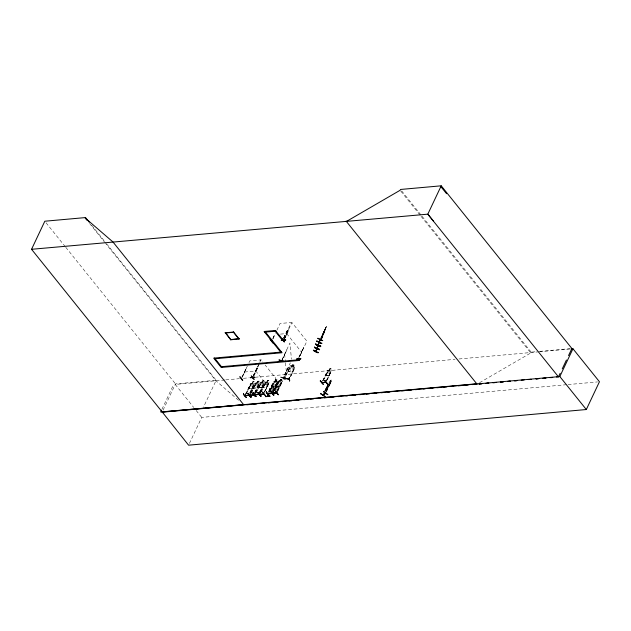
<?xml version="1.0" encoding="UTF-8"?>
<svg xmlns="http://www.w3.org/2000/svg" width="631" height="631" viewBox="0 0 631 631"><rect width="100%" height="100%" fill="white"/><g stroke="black" fill="none" stroke-linecap="round" stroke-linejoin="round"><path stroke-width="0.47" stroke-dasharray="3.15 2.37" d="M288.264 369.679L288.138 371.178L292.043 372.274L293.257 371.075M327.734 385.289L327.655 386.085L329.437 384.145L330.415 381.432M271.693 385.367L271.464 386.74L274.777 386.503L277.553 381.424M282.38 380.99L279.604 386.077L276.26 386.275L278.2 381.274L278.91 380.793L279.872 380.73L278.949 381.234L277.743 383.79L277.932 384.831L279.249 384.736L280.464 383.593L281.899 379.223M276.291 386.306L276.52 384.934M248.646 388.609L248.819 387.284M258.71 386.401L258.481 387.773L258.694 386.448M263.537 385.967L263.308 387.339L266.574 387.048L267.694 385.644L266.542 387.008L263.332 387.253L263.49 385.975M331.007 381.037C332.253 381.534 325.643 390.928 326.787 386.74M326.416 387.915L326.771 386.677M322.062 336.725C319.176 342.286 325.501 328.68 322.228 335.708M324.026 331.22L322.488 334.998L323.033 333.917M321.502 337.845L324.366 330.597M321.676 337.9L321.984 337.064M322.851 334.706L323.167 333.87M323.892 331.89L324.2 331.046M321.715 338.65L322.378 336.725M320.808 339.935C328.617 322.559 320.248 341.418 322.717 335.802M323.727 333.073L324.776 330.392M325.265 329.414L324.973 330.352L325.872 327.386L320.737 338.776M321.771 338.681L321.936 338.042M322.638 336.702L322.914 335.771L322.236 337.309M323.356 334.256L324.082 332.616L323.798 333.554M324.097 332.356L324.287 331.685L323.892 332.608M325.572 328.246L326.306 326.598L326.014 327.536M321.573 338.027L322.149 336.615M324.933 329.784L325.383 328.893L324.421 331.125M324.815 330.281L325.099 329.477M322.646 334.958L323.332 333.42M325.762 327.552L320.564 338.697M321.116 338.902L321.849 337.285M161.93 409.298L173.691 384.413M163.05 410.197L175.481 383.9L216.188 380.256L203.34 407.429M189.41 443.451L201.723 417.406L567.119 384.65M241.815 377.417L246.682 367.518L242.501 376.699M242.012 377.401L247.352 366.027M248.969 362.612L249.781 360.9L261.084 359.883L259.869 362.454M253.315 375.595L257.598 366.532M253.023 376.533L259.302 363.188M259.712 362.336L260.918 359.773L262.717 362.005M253.22 376.518L259.467 363.306M253.701 375.895L258.126 366.824L253.843 375.887M245.27 394.761L250.546 383.648L254.419 382.812L254.711 383.293L250.231 392.679M245.774 394.028L250.602 384.587L245.349 395.7M245.656 394.722L250.602 384.587M272.86 338.366L275.195 333.42M272.955 338.484L275.384 333.405M252.179 383.096L252.771 381.652L254.198 381.566L252.723 385.888L251.509 387.048L250.215 387.158L250.034 386.133L251.241 383.577L252.155 383.056M272.758 339.297L275.092 334.351M249.844 392.711L254.269 384.129L249.923 393.657M249.947 392.837L254.364 384.247M250.617 393.46L255.452 383.191C261.534 380.107 259.759 384.445 256.762 387.836L253.559 388.128M250.72 393.578L256.154 382.701M251.004 393.428L255.445 384.027L250.294 395.258M258.426 382.536L259.112 381.085L257.716 381.211L256.186 383.135L254.979 385.683L255.161 386.716L256.454 386.598L257.669 385.446L259.041 381.132M257.125 382.654L257.716 381.211M254.79 392.269L259.215 383.687L254.869 393.208M254.892 392.387L259.309 383.806M254.774 393.089L259.625 382.812M255.563 393.018L260.437 382.757L264.342 381.968L264.602 382.402L259.814 392.766M255.665 393.137L260.493 383.703L255.239 394.817M255.547 393.839L260.493 383.703M262.07 382.212L262.717 380.848M283.579 338.192L287.862 329.13M283.674 338.311L287.957 329.248M283.769 338.177L288.051 329.114M283.871 338.295L291.341 322.488L280.038 323.498L276.946 330.116M284.06 339.131L291.924 322.496L306.895 341.142L299.425 356.957M284.202 339.123L288.88 329.24L284.455 339.439M284.313 339.446L289.132 329.556M259.333 392.679L263.774 383.277L264.255 383.364L263.774 383.277M259.428 392.797L263.876 383.396M259.712 392.648L264.602 382.402M260.39 392.585L265.265 382.323L269.137 381.495L269.429 381.968L264.547 392.214M260.493 392.703L265.32 383.269L260.067 394.383M260.777 392.553L265.32 383.269M266.897 381.779L267.489 380.335L268.909 380.248L267.441 384.571L266.227 385.722L264.933 385.841L264.752 384.807L265.959 382.26L266.842 381.7M264.16 392.245L268.987 382.812L264.641 392.332M264.255 392.372L269.082 382.93M282.041 359.702L289.905 343.067L291.483 359.276M282.065 359.993L286.892 349.866L282.246 360.041M270.1 388.507L268.356 392.198L273.412 381.723L275.045 381.156L275.715 379.83L277.033 379.744M268.64 392.103L273.468 382.67L268.214 393.783M268.932 391.954L273.468 382.67M268.948 392.261L272.6 384.839L270.518 390.1M269.098 392.253L272.6 384.839M270.368 390.108L275.897 378.419L265.115 364.994M273.097 387.789L273.744 386.417L272.34 386.527L271.724 387.931L270.802 388.444M270.297 390.944L271.504 388.396L272.813 388.294L271.614 390.841M271.748 387.978L272.34 386.527M277.104 379.688L275.637 384.027L274.414 385.17L273.105 385.265L272.915 384.224L275.66 379.752L277.104 379.688L276.457 381.061L277.64 381.44L272.75 391.685M273.68 386.472L272.316 390.794M272.766 390.857L277.198 382.283L272.844 391.804M272.86 390.975L277.285 382.402M272.529 391.867L274.035 387.757L270.092 388.53M273.184 391.764L274.927 388.073L276.52 387.466L275.629 388.018L274.422 390.565L274.611 391.606M272.963 392.403L278.91 380.84M273.468 391.67L278.295 382.244L273.042 393.35M273.357 392.379L278.295 382.244M275.124 390.51L276.331 387.962L277.64 387.86L276.441 390.408M276.552 387.505L277.167 386.093C279.896 385.391 276.954 387.6 279.131 387.765L277.356 391.433M276.575 387.544L277.222 386.172M279.896 380.769L280.519 379.357M277.892 387.442L278.571 385.991M281.931 379.263L281.252 380.588L282.467 381.006L277.577 391.252M277.143 390.36L278.342 387.805L277.861 387.402M284.463 374.924L288.533 366.745L285.054 374.443M284.636 374.98L290.363 362.793M277.19 391.275L282.025 381.85L277.672 391.37M277.285 391.401L282.12 381.968M285.543 375.492L289.992 365.98L290.757 365.633L294.59 366.792L294.993 367.4L290.512 376.881M285.591 376.36L290.031 366.958L289.574 366.832L290.047 367.076L284.794 378.182M291.924 366.051L292.539 364.584L294.204 365.089L293.557 366.453L294.093 367.139L292.887 369.687L291.538 370.547L289.984 370.113L289.668 368.788L290.875 366.24L291.924 366.012L290 366.012M294.125 365.081L293.478 366.485L294.929 367.408L290.505 376.77M298.786 357.461L303.606 347.571L299.575 356.941M298.928 357.454L303.606 347.571M290.047 376.644L294.085 368.094L294.559 368.33L294.085 368.094M320.871 338.09L326.361 326.621M321.045 338.342L325.32 329.437M321.045 338.642L324.989 330.336M321.171 338.729L324.137 332.64M320.816 340.227L322.914 335.771M321.652 338.673L322.969 335.802M322.615 380.943L327.481 370.681M322.709 381.061L327.536 371.627L322.283 382.733M322.993 380.903L327.536 371.627M329.122 370.137L329.705 368.685L331.133 368.599L329.658 372.921L328.443 374.08L327.15 374.199L326.968 373.166L328.175 370.61L329.066 370.05M326.377 380.603L331.204 371.162L326.858 380.69M326.479 380.722L331.307 371.288M326.763 380.564L331.614 370.287L331.314 369.892M324.878 390.747L328.199 383.798M324.381 392.08L327.954 384.602M325.028 390.857L327.86 384.871M324.815 391.78L328.104 384.713M326.929 387.442L325.675 389.224M328.175 384.997L330.202 381.889L328.996 384.445M330.463 381.471L331.109 380.004L328.94 382.733M329.642 382.015L330.234 380.596M327.442 387.174L326.7 387.994M325.628 391.228L326.834 388.672L326.022 389.232M327.15 388.183L327.749 386.787L327.095 388.246L327.678 387.852M326.061 390.928L327.047 388.215M330.518 381.4L331.157 380.036M326.448 391.654L330.896 382.252L326.03 391.756L327.71 387.797L325.17 389.863M325.896 392.403L331.117 381.258M479.576 382.694L530.789 352.958L531.168 352.145L536.019 351.712M321.447 337.822L322.047 336.757M323.38 332.987L323.727 332.34M322.338 335.802L322.686 335.156M251.856 388.365L252.944 386.921L251.856 388.365L248.559 388.617L248.803 387.339M253.717 386.85L253.536 388.215L256.801 387.923L257.921 386.519M258.45 387.734L261.747 387.481L262.867 386.077M328.751 375.319L325.549 375.603L325.762 374.317L325.493 375.65L328.79 375.398L329.91 373.994M274.777 386.503L275.897 385.115M279.557 385.991L280.732 384.681M325.58 389.524L326.274 388.783M288.193 371.115L292.027 372.18L293.202 371.012M250.578 383.68L251.209 383.183M260.461 382.796L261.1 382.299M265.288 382.362L265.896 381.787M328.144 370.176C326.046 371.328 331.606 368.575 331.614 370.287M273.404 381.747L277.325 381.037M327.749 386.787L326.921 387.41M326.921 387.537L327.797 386.819M330.281 380.745L330.81 380.39L330.06 381.203M328.98 382.402L331.125 381.329M326.369 387.884L328.491 386.495M280.44 334.107L286.088 333.594M244.528 372.014L255.831 370.996M539.891 351.364L569.943 348.667M224.762 379.98L175.229 384.421L193.717 407.437M225.74 379.894L239.457 378.663M243.377 378.316L249.261 377.788M255.137 377.259L455.03 359.339M458.95 358.984L538.204 351.877M539.166 351.79L570.061 349.022M255.445 384.027L255.547 384.145M248.614 388.57L251.816 388.286M258.505 387.686L261.707 387.395M568.105 384.563L597.494 381.929M303.858 347.886L303.456 347.578M272.852 385.155L272.458 384.855M278.602 386.022L277.198 386.133M275.597 387.576L278.863 387.324M278.91 380.793L282.191 380.564M271.488 386.653L274.73 386.424M238.534 400.267L215.944 380.777L105.622 243.416M401.742 190.996L421.469 215.55M422.084 216.323L531.168 352.145M400.74 191.035L420.42 215.534M421.035 216.299L530.789 352.958M286.671 333.61L301.642 352.256M255.665 370.878L270.644 389.524M91.692 225.243L105.866 242.896M106.481 243.661L216.188 380.256M89.594 223.461L105.006 242.643M46.047 222.759L65.159 246.547M65.774 247.313L175.481 383.9M196.178 410.505L201.723 417.406M258.126 366.824L257.732 366.524L257.984 366.84M269.595 390.999L269.784 392.04M284.652 354.18L285.393 361.808M285.488 362.762L286.316 371.344M251.935 383.514L250.728 386.069L252.029 385.951L253.236 383.396L251.935 383.514M252.921 381.897L252.708 382.354L253.757 381.826L252.921 381.897M256.88 383.072L255.673 385.628L256.975 385.509L258.182 382.954L256.88 383.072M257.866 381.455L257.653 381.913L258.702 381.384L257.866 381.455M261.131 382.694L259.925 385.241L260.106 386.275L261.4 386.156L262.614 385.005L264.081 380.682L262.662 380.761L261.131 382.694M261.826 382.631L260.619 385.178L261.92 385.068L263.127 382.512L261.826 382.631M262.811 381.014L262.599 381.471L263.648 380.935L262.811 381.014M266.653 382.197L265.446 384.744L266.747 384.634L267.954 382.078L266.653 382.197M267.639 380.58L267.426 381.037L268.475 380.509L267.639 380.58M274.824 381.621L273.617 384.169L274.935 384.074L276.141 381.526L274.824 381.621M272.497 386.779L272.276 387.237L273.333 386.716L272.497 386.779M275.81 380.004L275.597 380.461L276.662 379.949L275.81 380.004M279.651 381.187L278.445 383.735L279.762 383.648L280.969 381.092L279.651 381.187M277.325 386.346L277.104 386.803L278.161 386.282L277.325 386.346M280.645 379.578L280.424 380.028L281.489 379.515L280.645 379.578M291.711 366.469L290.505 369.025L292.058 369.458L293.265 366.903L291.711 366.469M292.737 364.955L292.524 365.412L293.525 365.688L293.738 365.231L292.737 364.955M328.869 370.547L327.663 373.102L328.964 372.984L330.171 370.436L328.869 370.547M329.855 368.938L329.642 369.387L330.691 368.859L329.855 368.938"/><path stroke-width="0.95" d="M273.468 395.172L270.746 391.662M275.629 391.046L278.295 394.738L275.613 391.031M247.778 393.515L250.752 397.025L247.817 393.318M255.531 396.568L252.763 392.876M257.669 392.632L260.642 396.142M265.288 395.669L262.535 392.001M327.521 384.05L324.752 380.351M285.772 378.884L280.787 377.196M316.951 348.777L315.973 351.522L316.194 350.923M318.119 345.614L317.141 348.359L317.969 345.551M319.026 342.617L318.316 345.165L319.12 342.365M320.343 339.596L319.325 342.341L319.578 341.75M320.193 339.541L319.16 342.262L319.404 341.671M283.311 378.174L283.24 377.48M265.47 396.481L265.541 396.26M269.839 396.284L265.58 396.639L269.729 396.094M296.594 359.386C305.159 357.296 298.518 360.822 296.538 358.984M322.835 395.045L323.419 394.659M325.683 393.389L323.033 395.132M323.474 391.733L327.899 394.706L323.545 391.551M254.119 379.207L251.256 375.879L254.048 379.373M281.426 360.908L281.694 361.303L281.458 360.9M283.319 378.135L283.414 377.527M313.473 350.142C312.944 350.489 318.19 353.825 318.458 352.35M314.64 346.987L314.483 347.405M315.539 344.471L320.524 346.679L315.65 344.242M316.786 341.111L321.676 343.556M317.764 338.461L322.749 340.661L317.874 338.224M315.768 351.396L316.77 348.722M319.467 349.606L319.625 349.188M315.674 344.132L320.643 346.364L320.8 345.993M314.538 347.2L319.515 349.424M313.37 350.363L318.3 352.721L313.386 350.339M321.842 343.169L321.684 343.548L316.754 341.197M476.744 383.766L162.206 411.972L31.55 249.292L44.817 221.221L85.532 217.569L89.231 222.175M87.133 220.393L85.28 218.089L85.532 217.569M161.504 410.189L160.668 411.964L243.629 404.668L112.973 241.988L85.28 218.089M571.023 348.935L572.956 348.762L599.45 381.747L586.317 409.527L188.59 445.186L162.206 411.972M239.307 338.823L230.717 339.809L225.212 332.584M238.912 338.65L230.796 339.596L225.606 332.758M238.81 338.879L233.502 332.277L233.691 331.827M230.717 339.809L230.907 339.368M242.769 380.225L239.977 376.723M250.262 377.559L254.656 377.33L250.507 377.535M246.382 397.199C245.94 398.114 242.651 393.973 243.574 393.697M273.034 342.822L270.234 339.32M252.495 377.803L252.463 377.354M252.897 377.693L252.345 377.606M245.427 395.29L245.341 395.716M250.397 377.772L254.758 377.18M271.598 341.363L271.851 340.937M248.519 393.255C247.581 393.547 250.893 397.664 251.327 396.749M248.803 395.432L248.724 394.99M250.475 394.967L250.373 394.84M253.354 392.987C259.057 398.863 254.561 396.434 253.465 392.813M253.67 394.549L253.607 394.809M281.6 338.5L284.384 342.026L281.584 338.303M255.208 394.832L255.318 394.399M281.268 340.29L285.662 340.062L281.505 340.267M255.46 396.599L252.652 393.105L255.571 396.371M260.532 395.945L257.708 392.435M282.759 340.401L282.72 339.951M260.989 396.055L258.253 392.403M257.598 392.663L258.292 392.379M258.615 394.107L258.718 394.225M260.146 393.965L260.248 394.091M281.394 340.495L285.756 339.912M260.516 395.929L261.1 395.874M284.195 361.413L279.115 359.97M263.545 393.791L263.442 393.673M266.487 391.772C265.548 392.056 268.759 396.189 269.208 395.274M265.343 395.495L262.496 392.198M268.301 393.373L267.71 393.657M267.457 395.629L267.631 396.307M270.999 391.559L273.633 395.187L270.786 391.465M271.314 391.338L270.967 391.591L274.035 394.84M269.792 395.897L269.839 396.323M271.645 393.137L271.74 393.255M273.128 392.939L273.223 393.058M284.226 376.147L284.171 379.491M276.567 392.821L276.473 392.703M284.802 378.056L284.967 377.795M285.867 378.639L285.772 379.05M298.487 359.047L298.313 358.369M289.353 379.46L288.919 378.9M289.479 377.851L289.613 380.785M289.645 380.808L289.258 377.748L289.503 381.014M296.483 359.236L300.798 358.629M316.857 340.969L321.684 343.548M315.823 343.785L315.658 344.171L320.698 346.23M318.363 344.487L318.537 344.565M320.635 346.443L315.579 344.4M320.477 380.753L323.324 384.232M320.516 380.73L320.169 380.982L323.19 384.429M322.465 382.441L322.37 382.323M325.762 382.149L325.659 382.023M320.856 393.35L320.603 393.681L325.075 396.56M327.45 384.082L324.642 380.588L327.56 383.853M323.269 394.556L323.269 395.014M325.47 393.539L325.359 393.152M568.531 355.584L571.883 348.493L441.219 185.814L427.818 214.169L31.55 249.292M556.518 377.03L558.474 376.849L560.154 373.307M562.245 368.875L566.433 360.017M162.096 412.201L559.823 376.541L572.956 348.762M314.404 347.571L319.389 349.779M298.163 358.684L298.629 359.031M320.603 393.673L325.068 396.607M239.867 376.92L242.549 380.454M272.915 343.012L270.139 339.494M322.851 395.006L325.217 393.444M284.1 361.579L278.989 360.025M243.448 393.894L246.271 397.372M255.934 396.552L253.157 393.034M266.14 392.009L268.861 395.511M266.377 391.946L269.074 395.471M271.188 391.535L273.901 395.038M284.273 377.93L289.345 379.349M252.905 377.969L252.526 377.614M249.766 395.172L253.938 394.785M259.033 394.509L254.814 394.856M259.538 394.296L263.876 394.06L259.759 394.446M321.755 382.654L325.88 382.244M276.914 393.097L272.655 393.381M346.395 221.473L400.125 190.27L400.511 189.466L441.219 185.814M284.321 377.945L284.778 378.072M257.984 392.6L260.792 396.094M249.087 395.385L244.946 395.755M267.741 393.681L271.985 393.389M271.582 393.397L271.866 393.358M272.568 393.247L276.812 392.955M272.008 393.531L267.899 393.847M225.101 332.821L233.58 332.056L239.196 339.052M225.496 332.994L233.502 332.277M264.657 332.158L275.96 331.149M283.729 340.677L282.625 340.543L275.132 331.22M281.513 352.051L213.704 358.132L221.189 367.455L299.48 360.435L298.936 359.757L221.465 366.698M215.068 358.739L282.057 352.729L265.477 332.087M247.707 393.547L250.752 397.017M244.867 395.613L248.993 395.227M254.758 394.73L258.836 394.32M249.971 395.306L254.104 394.919M246.879 404.786L249.813 404.526M253.733 404.171L256.675 403.911M260.587 403.564L264.507 403.209M268.427 402.854L271.362 402.594M275.282 402.247L278.224 401.979M282.136 401.631L285.078 401.363M288.998 401.016L291.932 400.748M295.852 400.401L298.786 400.133M303.685 399.699L305.649 399.518M310.547 399.084L313.481 398.816M317.401 398.469L320.335 398.2M324.255 397.853L327.197 397.585M331.109 397.238L334.051 396.97M337.971 396.623L340.906 396.363M345.804 395.921L347.76 395.747M352.658 395.306L355.6 395.045M359.52 394.69L362.454 394.43M366.374 394.075L369.309 393.815M373.229 393.46L376.171 393.2M381.069 392.758L383.025 392.585M387.923 392.143L389.879 391.969M394.777 391.528L396.733 391.354M401.631 390.912L404.574 390.652M408.494 390.297L411.428 390.037M415.348 389.682L418.282 389.422M423.18 388.98L425.144 388.806M430.042 388.365L432.976 388.104M436.897 387.75L439.831 387.489M443.751 387.134L446.693 386.874M450.605 386.527L453.547 386.259M458.445 385.817L461.379 385.557M465.299 385.21L468.241 384.942M472.154 384.594L475.096 384.326M485.886 383.364L488.828 383.096M492.748 382.749L496.676 382.394M500.596 382.039L503.538 381.779M507.466 381.424L510.408 381.163M514.328 380.808L517.278 380.548M521.198 380.193L524.14 379.933M528.068 379.578L531.01 379.318M535.916 378.876L538.858 378.608M542.778 378.261L545.72 377.993M549.648 377.646L552.59 377.377M486.761 383.301L488.702 383.127M493.552 382.701L496.463 382.449M500.344 382.102L503.262 381.85M508.113 381.424L510.053 381.25M514.904 380.824L516.844 380.651M529.464 379.546L531.405 379.373M536.255 378.947L538.204 378.774M544.025 378.269L545.965 378.095M550.816 377.669L552.756 377.496M265.43 396.489L269.737 396.15M273.002 393.003L276.275 392.837L272.978 393.089M275.502 391.267L278.224 394.769M321.96 382.78L326.093 382.394M267.449 396.307L267.173 395.929L267.607 396.252M284.336 378.056L289.313 379.318M314.435 347.484L319.428 349.669M440.84 186.618L446.582 193.693M433.56 221.236L427.818 214.169L558.474 376.849M559.823 376.541L586.317 409.527M346.088 221.087L477.052 384.153M283.445 340.472L275.408 330.47L264.105 331.48L280.692 352.13M258.182 392.553L260.989 396.11M214.524 358.061L222.017 367.384M271.417 393.231L268.151 393.523M248.409 393.428L251.217 396.986L248.409 393.428M325.068 393.239L323.017 394.675L325.068 393.271M481.958 383.711L479.016 383.979L481.903 383.727"/></g></svg>
